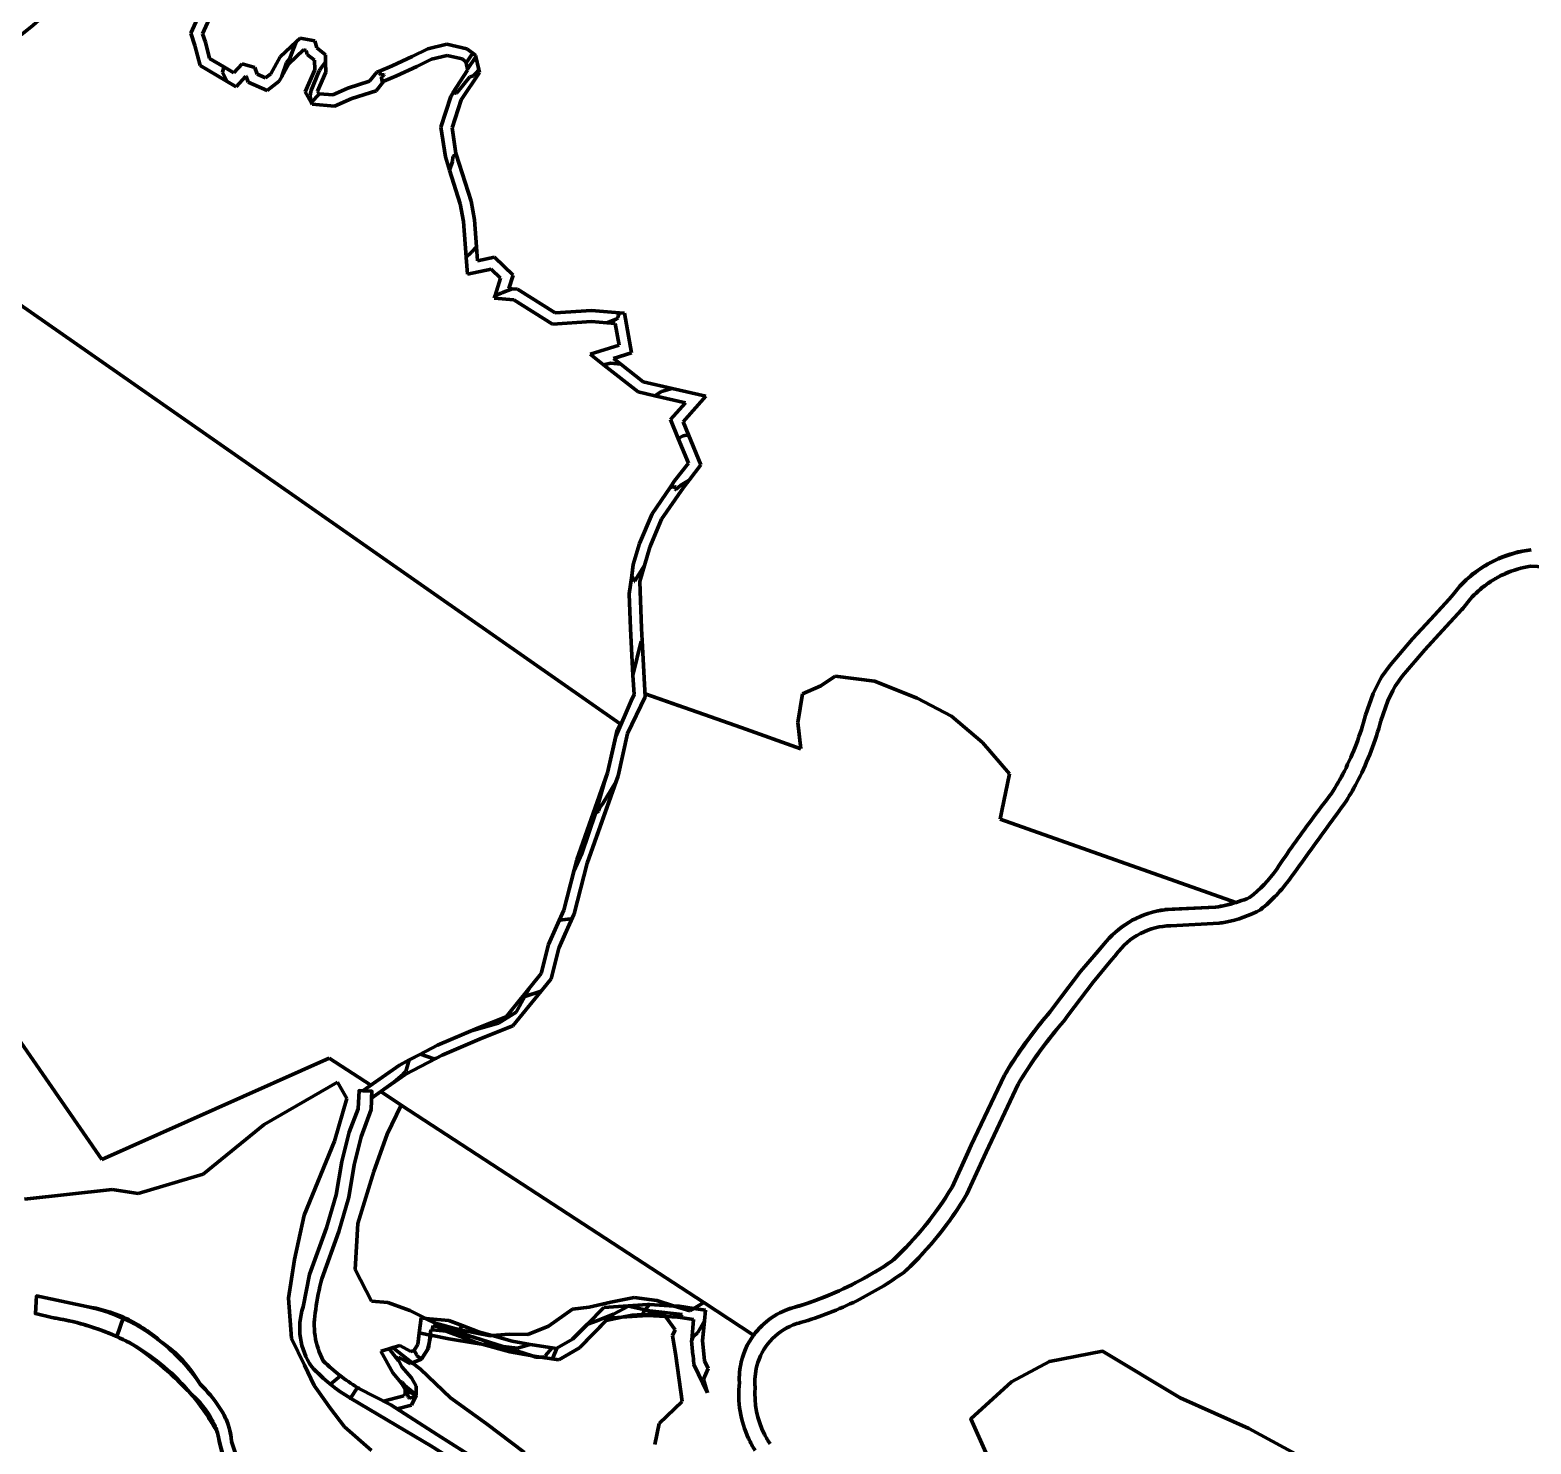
# Model space of a CAD drawing. Header units: inches. Extents: x 4096 to 6070, y 2882 to 5388.
# Drawn here: x 4574.7 to 4916.3, y 3737.5 to 4059.3 of the extents above; entities that cross this region are included whole.
import ezdxf

# ---------------------------------------------------------------- set-up
doc = ezdxf.new("R2010")
doc.units = ezdxf.units.IN
doc.header["$MEASUREMENT"] = 0
doc.linetypes.add('A_CONTINUOUS_LINE', pattern=[0])
for name, color, linetype, lineweight in [('access road', 150, 'Continuous', 30), ('conservation', 92, 'Continuous', 25), ('footpath line', 2, 'Continuous', 30), ('Hatch institutional', 131, 'Continuous', 15), ('Hatch residential', 51, 'Continuous', 15), ('parking', 253, 'A_CONTINUOUS_LINE', 30), ('road 2', 1, 'A_CONTINUOUS_LINE', 30)]:
    doc.layers.add(name, color=color, linetype=linetype, lineweight=lineweight)

# ---------------------------------------------------------------- blocks, each defined once
blk = doc.blocks.new('residential')
at = {"layer": 'Hatch residential', "lineweight": 90}
for p, q in [((4659.17, 3814.61), (4655.97, 3807.99)), ((4728.05, 3769.64), (4659.17, 3814.61)), ((4659.17, 3814.61), (4659.17, 3814.61)), ((4655.97, 3807.99), (4652.96, 3799.47)), ((4652.96, 3799.47), (4649.29, 3787.67)), ((4649.29, 3787.67), (4648.67, 3777.17)), ((4648.67, 3777.17), (4652.39, 3769.96)), ((4652.39, 3769.96), (4656.09, 3769.68)), ((4656.09, 3769.68), (4661.11, 3767.83)), ((4692.65, 3764.32), (4698.13, 3768.13)), ((4698.13, 3768.13), (4701.97, 3768.61)), ((4701.97, 3768.61), (4706.88, 3769.78)), ((4706.88, 3769.78), (4712.15, 3770.82)), ((4712.15, 3770.82), (4717.32, 3770.13)), ((4717.32, 3770.13), (4721.31, 3768.87)), ((4721.31, 3768.87), (4722.39, 3768.81)), ((4722.39, 3768.81), (4725.78, 3768.3)), ((4725.78, 3768.3), (4728.05, 3769.64)), ((4661.11, 3767.83), (4664.77, 3766.05)), ((4664.77, 3766.05), (4669.97, 3765.59)), ((4669.97, 3765.59), (4676.75, 3763.03)), ((4705.82, 3765.54), (4699.7, 3759.33)), ((4709.38, 3766.31), (4705.82, 3765.54)), ((4715.19, 3766.73), (4709.38, 3766.31)), ((4719.31, 3766.49), (4715.19, 3766.73)), ((4721.48, 3763.43), (4719.31, 3766.49)), ((4665.9, 3762.21), (4665.49, 3760.4)), ((4670.01, 3761.42), (4665.9, 3762.21)), ((4676.02, 3760.42), (4670.01, 3761.42)), ((4676.75, 3763.03), (4679.84, 3762.15)), ((4679.84, 3762.15), (4683.69, 3762.47)), ((4683.69, 3762.47), (4688, 3762.37)), ((4688, 3762.37), (4692.65, 3764.32)), ((4720.9, 3762.16), (4721.48, 3763.43)), ((4721.64, 3757.54), (4720.9, 3762.16)), ((4665.34, 3759.27), (4663.75, 3756.75)), ((4665.49, 3760.4), (4665.34, 3759.27)), ((4677.53, 3760.21), (4676.02, 3760.42)), ((4683.85, 3758.41), (4677.53, 3760.21)), ((4688.6, 3757.59), (4683.85, 3758.41)), ((4699.7, 3759.33), (4695.02, 3756.59)), ((4663.75, 3756.75), (4661.66, 3755.92)), ((4661.66, 3755.92), (4663.51, 3754.46)), ((4663.51, 3754.46), (4670.35, 3748)), ((4688.96, 3757.53), (4688.6, 3757.59)), ((4689.83, 3757.26), (4688.96, 3757.53)), ((4690.83, 3757.24), (4689.83, 3757.26)), ((4695.02, 3756.59), (4690.83, 3757.24)), ((4723.08, 3747.11), (4721.64, 3757.54)), ((4670.35, 3748), (4678.5, 3742.13)), ((4717.85, 3742.12), (4723.08, 3747.11)), ((4723.08, 3747.11), (4723.08, 3747.11)), ((4678.5, 3742.13), (4687.2, 3735.53)), ((4716.9, 3737.32), (4717.85, 3742.12))]:
    blk.add_line(p, q, dxfattribs=at)
blk = doc.blocks.new('conservation')
at = {"layer": 'conservation', "lineweight": 90}
for p, q in [((4598.49, 3978.63), (4568.37, 3999.69)), ((4620.54, 3963.22), (4598.49, 3978.63)), ((4620.54, 3963.22), (4598.49, 3978.63)), ((4598.49, 3978.63), (4598.49, 3978.63)), ((4635.09, 3953.05), (4598.49, 3978.63)), ((4620.54, 3963.22), (4620.54, 3963.22)), ((4635.09, 3953.05), (4635.09, 3953.05)), ((4666.63, 3931.01), (4635.09, 3953.05)), ((4708.97, 3901.41), (4666.63, 3931.01)), ((4666.63, 3931.01), (4666.63, 3931.01)), ((4757.92, 3912.27), (4754.67, 3910.07)), ((4766.87, 3911.13), (4757.92, 3912.27)), ((4728.09, 3903.51), (4714.64, 3908.27)), ((4714.64, 3908.27), (4714.68, 3907.57)), ((4722.38, 3905.53), (4714.64, 3908.27)), ((4714.64, 3908.27), (4714.68, 3907.57)), ((4722.38, 3905.53), (4714.64, 3908.27)), ((4714.64, 3908.27), (4714.68, 3907.57)), ((4750.47, 3908.24), (4749.42, 3901.7)), ((4754.67, 3910.07), (4750.47, 3908.24)), ((4776.58, 3907.27), (4766.87, 3911.13)), ((4714.68, 3907.57), (4710.68, 3899.18)), ((4714.68, 3907.57), (4710.68, 3899.18)), ((4714.68, 3907.57), (4710.68, 3899.18)), ((4784.42, 3903.16), (4776.58, 3907.27)), ((4708.3, 3900), (4708.97, 3901.41)), ((4728.09, 3903.51), (4736.5, 3900.54)), ((4749.42, 3901.7), (4750.08, 3895.74)), ((4791.44, 3897.17), (4784.42, 3903.16)), ((4784.42, 3903.16), (4784.42, 3903.16)), ((4706.14, 3890.28), (4708.3, 3900)), ((4710.68, 3899.18), (4708.54, 3889.59)), ((4710.68, 3899.18), (4708.54, 3889.59)), ((4710.68, 3899.18), (4708.54, 3889.59)), ((4750.08, 3895.74), (4736.5, 3900.54)), ((4750.08, 3895.74), (4736.5, 3900.54)), ((4750.08, 3895.74), (4736.5, 3900.54)), ((4797.62, 3890), (4791.44, 3897.17)), ((4699.09, 3870.42), (4706.14, 3890.28)), ((4708.54, 3889.59), (4701.48, 3869.69)), ((4708.54, 3889.59), (4701.48, 3869.69)), ((4708.54, 3889.59), (4701.48, 3869.69)), ((4706.14, 3890.28), (4706.14, 3890.28)), ((4795.87, 3881.56), (4797.62, 3890)), ((4795.5, 3879.68), (4795.87, 3881.56)), ((4849.1, 3860.72), (4795.5, 3879.68)), ((4795.5, 3879.68), (4795.5, 3879.68)), ((4795.5, 3879.68), (4795.5, 3879.68)), ((4849.1, 3860.72), (4795.5, 3879.68)), ((4849.1, 3860.72), (4795.5, 3879.68)), ((4696.15, 3858.97), (4699.09, 3870.42)), ((4701.48, 3869.69), (4698.52, 3858.15)), ((4701.48, 3869.69), (4698.52, 3858.15)), ((4701.48, 3869.69), (4698.52, 3858.15)), ((4692.92, 3851.69), (4696.15, 3858.97)), ((4698.52, 3858.15), (4696.43, 3853.45)), ((4698.52, 3858.15), (4696.43, 3853.45)), ((4698.52, 3858.15), (4696.43, 3853.45)), ((4832.97, 3859.1), (4844.48, 3859.65)), ((4832.97, 3859.1), (4844.48, 3859.65)), ((4832.97, 3859.1), (4844.48, 3859.65)), ((4832.97, 3859.1), (4832.97, 3859.1)), ((4696.43, 3853.45), (4695.05, 3850.34)), ((4691.02, 3844.53), (4692.68, 3851.15)), ((4692.68, 3851.15), (4692.92, 3851.69)), ((4695.05, 3850.34), (4693.3, 3843.38)), ((4813.78, 3845.06), (4819.63, 3851.88)), ((4813.78, 3845.06), (4819.63, 3851.88)), ((4813.78, 3845.06), (4819.63, 3851.88)), ((4683.02, 3834.71), (4691.02, 3844.53)), ((4693.3, 3843.38), (4684.55, 3832.63)), ((4691.02, 3844.53), (4691.02, 3844.53)), ((4811.12, 3841.52), (4813.78, 3845.06)), ((4811.12, 3841.52), (4813.78, 3845.06)), ((4811.12, 3841.52), (4813.78, 3845.06)), ((4563.21, 3842.37), (4590.99, 3802.23)), ((4806.95, 3835.97), (4811.12, 3841.52)), ((4676.52, 3832.14), (4683.02, 3834.71)), ((4667.41, 3828.26), (4676.52, 3832.14)), ((4677.47, 3829.83), (4671.7, 3827.37)), ((4684.55, 3832.63), (4677.47, 3829.83)), ((4658.73, 3823.72), (4667.41, 3828.26)), ((4668.48, 3826), (4660.04, 3821.58)), ((4671.7, 3827.37), (4668.48, 3826)), ((4671.7, 3827.37), (4671.7, 3827.37)), ((4590.99, 3802.23), (4642.75, 3825.33)), ((4642.75, 3825.33), (4652.23, 3819.14)), ((4652.23, 3819.14), (4658.73, 3823.72)), ((4660.04, 3821.58), (4654.49, 3817.67)), ((4788.89, 3805.46), (4796.44, 3821.4)), ((4796.44, 3821.4), (4796.44, 3821.4)), ((4654.49, 3817.67), (4659.17, 3814.61)), ((4659.17, 3814.61), (4728.05, 3769.64)), ((4784.51, 3795.92), (4788.89, 3805.46)), ((4728.05, 3769.64), (4739.37, 3762.25))]:
    blk.add_line(p, q, dxfattribs=at)
for centre, radius, start, end in [((4839.01, 3893.76), 34.54, 279.1145, 286.9838), ((4839.01, 3893.76), 34.54, 279.1145, 286.9838), ((4839.01, 3893.76), 34.54, 279.1145, 286.9838), ((4835.88, 3837.76), 21.53, 97.7741, 139.0237), ((4835.88, 3837.76), 21.53, 97.7741, 139.0237), ((4835.88, 3837.76), 21.53, 97.7741, 139.0237), ((4891.28, 3764.05), 110.83, 139.5421, 148.8385), ((4719.68, 3834.68), 75.54, 312.6044, 329.1276), ((4726.77, 3843.38), 77.93, 290.9091, 304.4076), ((4753, 3752.26), 16.89, 104.7129, 143.7485), ((4726.77, 3843.38), 77.93, 286.3469, 290.9091)]:
    blk.add_arc(centre, radius, start, end, dxfattribs=at)
blk = doc.blocks.new('parking')
at = {"layer": 'parking', "lineweight": 90}
blk.add_lwpolyline([(4871.5, 3730.41), (4852.06, 3740.98), (4836.45, 3747.97), (4818.78, 3758.57), (4806.67, 3756.26), (4798.02, 3751.58), (4788.81, 3743.18), (4792.54, 3734.88)], dxfattribs=at)
blk = doc.blocks.new('road')
at = {"layer": 'road 2', "lineweight": 90}
for p, q in [((4910.41, 3935.54), (4910.41, 3935.54)), ((4916.16, 3937.3), (4916.2, 3937.3)), ((4916.16, 3937.3), (4916.16, 3937.3)), ((4916.16, 3937.3), (4924.24, 3936.89)), ((4900.1, 3932.72), (4898.56, 3930.86)), ((4900.1, 3932.72), (4898.56, 3930.86)), ((4900.1, 3932.72), (4900.1, 3932.72)), ((4897.68, 3929.79), (4893.38, 3925.17)), ((4898.56, 3930.86), (4897.68, 3929.79)), ((4900.75, 3927.65), (4902.49, 3929.85)), ((4900.75, 3927.65), (4902.49, 3929.85)), ((4902.49, 3929.85), (4902.49, 3929.85)), ((4893.38, 3925.17), (4889.34, 3920.74)), ((4896.11, 3922.63), (4900.56, 3927.41)), ((4900.56, 3927.41), (4900.75, 3927.65)), ((4892.1, 3918.22), (4896.11, 3922.63)), ((4896.11, 3922.63), (4896.11, 3922.63)), ((4889.34, 3920.74), (4884.2, 3914.74)), ((4887.03, 3912.31), (4892.1, 3918.22)), ((4881.98, 3911.48), (4880.38, 3908.31)), ((4882.35, 3912.21), (4881.98, 3911.48)), ((4884.2, 3914.74), (4882.35, 3912.21)), ((4885.36, 3910.01), (4887.03, 3912.31)), ((4880.38, 3908.31), (4878.62, 3903.37)), ((4883.71, 3906.63), (4884.85, 3908.97)), ((4884.85, 3908.97), (4885.36, 3910.01)), ((4882.13, 3902.1), (4883.71, 3906.63)), ((4882.13, 3902.1), (4882.13, 3902.1)), ((4874.21, 3883.78), (4874.21, 3883.78)), ((4869.94, 3877.95), (4869.94, 3877.95)), ((4833.7, 3859.13), (4833.03, 3859.1)), ((4844.48, 3859.65), (4833.7, 3859.13)), ((4833.7, 3859.13), (4833.7, 3859.13)), ((4827.4, 3853.69), (4827.4, 3853.69)), ((4834.32, 3855.43), (4845.33, 3856.02)), ((4845.33, 3856.02), (4845.33, 3856.02)), ((4819.63, 3851.88), (4817.74, 3849.68)), ((4817.74, 3849.68), (4813.78, 3845.06)), ((4816.61, 3842.63), (4820.54, 3847.31)), ((4820.54, 3847.31), (4821.91, 3848.95)), ((4820.54, 3847.31), (4820.54, 3847.31)), ((4813.78, 3845.06), (4806.95, 3835.97)), ((4810.87, 3834.98), (4816.61, 3842.63)), ((4809.94, 3833.73), (4810.87, 3834.98)), ((4809.94, 3833.73), (4810.87, 3834.98)), ((4809.94, 3833.73), (4809.94, 3833.73)), ((4809.94, 3833.73), (4809.94, 3833.73)), ((4796.44, 3821.4), (4788.89, 3805.46)), ((4796.44, 3821.4), (4788.89, 3805.46)), ((4792.27, 3803.86), (4799.55, 3819.34)), ((4792.27, 3803.86), (4799.55, 3819.34)), ((4799.55, 3819.34), (4799.55, 3819.34)), ((4788.89, 3805.46), (4788.04, 3803.6)), ((4788.89, 3805.46), (4788.04, 3803.6)), ((4788.04, 3803.6), (4784.51, 3795.92)), ((4788.04, 3803.6), (4784.51, 3795.92)), ((4789.65, 3798.16), (4792.27, 3803.86)), ((4789.65, 3798.16), (4792.27, 3803.86)), ((4787.9, 3794.36), (4789.65, 3798.16)), ((4787.9, 3794.36), (4789.65, 3798.16)), ((4787.9, 3794.36), (4787.9, 3794.36)), ((4770.81, 3779.08), (4770.81, 3779.08)), ((4770.81, 3779.08), (4770.81, 3779.08)), ((4762.84, 3770.08), (4762.84, 3770.08)), ((4748.37, 3764.57), (4748.37, 3764.57)), ((4739.71, 3750.4), (4739.71, 3750.4))]:
    blk.add_line(p, q, dxfattribs=at)
for centre, radius, start, end in [((4538.83, 4102.84), 55.97, 304.7745, 320.4795), ((4919.23, 3915.37), 25.82, 113.6304, 137.7948), ((4919.86, 3914.13), 27.13, 113.8074, 136.7568), ((4919.23, 3915.37), 25.82, 96.7233, 113.6304), ((4919.86, 3914.13), 27.13, 97.4257, 113.8074), ((4919.62, 3914.7), 22.86, 113.8402, 138.5003), ((4920.33, 3913.39), 24.28, 114.134, 137.2946), ((4919.62, 3914.7), 22.86, 98.6867, 113.8402), ((4920.33, 3913.39), 24.28, 99.8924, 114.134), ((4816.1, 3919.81), 64.65, 333.1976, 345.2653), ((4816.36, 3919.68), 68.08, 332.8883, 345.0309), ((4816.1, 3919.81), 64.65, 327.9554, 333.1976), ((4816.36, 3919.68), 68.08, 328.1728, 332.8883), ((5084.62, 3717.13), 272.09, 141.7679, 143.3822), ((6019.31, 3041.72), 1421.38, 143.67083, 143.96178), ((5084.62, 3717.13), 272.09, 143.3822, 146.2391), ((6019.31, 3041.72), 1421.38, 143.96178, 144.54648), ((4832.9, 3886.5), 31.33, 308.0816, 324.5596), ((4829.55, 3889.72), 39.66, 309.4319, 323.5909), ((4839.01, 3893.76), 34.54, 279.1145, 283.8538), ((4839.01, 3893.76), 34.54, 283.8538, 292.4778), ((4835.73, 3838.02), 21.25, 97.3149, 118.6295), ((4841.24, 3884.49), 28.76, 281.0183, 297.9924), ((4835.73, 3838.02), 21.25, 118.6295, 139.2943), ((4834.56, 3839.84), 15.59, 117.3287, 144.2504), ((4834.56, 3839.84), 15.59, 90.8892, 117.3287), ((4841.24, 3884.49), 28.76, 278.1659, 281.0183), ((4876.11, 3775), 92.2, 139.2485, 149.7804), ((4891.28, 3764.05), 110.83, 140.0749, 148.8385), ((4881.26, 3771.32), 94.77, 138.8121, 149.5537), ((4891.83, 3763.69), 107.76, 139.4607, 148.9051), ((4876.11, 3775), 92.2, 138.6002, 139.2485), ((4719.68, 3834.68), 75.54, 312.6044, 329.1276), ((4719.68, 3834.68), 75.54, 312.9744, 329.1276), ((4720.18, 3834.23), 78.59, 312.7626, 329.5163), ((4720.18, 3834.23), 78.59, 313.1692, 329.5163), ((4726.45, 3844.05), 78.67, 291.9663, 304.3223), ((4728.9, 3838.47), 76.34, 296.3892, 305.7754), ((4752.93, 3752.31), 16.83, 112.1863, 166.8571), ((4752.93, 3752.31), 16.83, 104.4571, 112.1863), ((4726.45, 3844.05), 78.67, 286.4497, 291.9663), ((4728.9, 3838.47), 76.34, 286.0729, 296.3892), ((4753.45, 3751.73), 13.8, 111.5785, 165.3189), ((4753.45, 3751.73), 13.8, 104.2871, 111.5785), ((4752.93, 3752.31), 16.83, 166.8571, 182.9622), ((4753.45, 3751.73), 13.8, 165.3189, 185.5444), ((4760.02, 3748.83), 24.04, 173.774, 204.9723), ((4759.78, 3748.78), 20.13, 175.3702, 206.9793), ((4760.02, 3748.83), 24.04, 204.9723, 212.2259), ((4759.78, 3748.78), 20.13, 206.9793, 214.1852)]:
    blk.add_arc(centre, radius, start, end, dxfattribs=at)
blk = doc.blocks.new('road 5')
at = {"layer": 'footpath line', "lineweight": 90}
for p, q in [((4614.21, 4065.18), (4611.26, 4058.61)), ((4613.94, 4058.48), (4618.18, 4067.91)), ((4611.26, 4058.61), (4612.19, 4055.84)), ((4614.59, 4056.56), (4613.94, 4058.48)), ((4612.19, 4055.84), (4613.39, 4051.24)), ((4615.55, 4052.87), (4614.59, 4056.56)), ((4635.26, 4056.69), (4631.59, 4053.21)), ((4633.59, 4051.66), (4636.93, 4054.82)), ((4634.18, 4053.95), (4635.26, 4056.69)), ((4635.26, 4056.69), (4634.18, 4053.95)), ((4636.15, 4057.52), (4635.26, 4056.69)), ((4639.49, 4056.87), (4636.15, 4057.52)), ((4636.93, 4054.82), (4637.51, 4054.71)), ((4639.95, 4055.27), (4639.49, 4056.87)), ((4641.94, 4053.69), (4639.95, 4055.27)), ((4639.95, 4055.27), (4639.95, 4055.27)), ((4665.2, 4055.05), (4661.67, 4053.33)), ((4669.56, 4056.11), (4665.2, 4055.05)), ((4674.12, 4055.09), (4669.56, 4056.11)), ((4675.45, 4054.05), (4674.12, 4055.09)), ((4674.12, 4055.09), (4674.12, 4055.09)), ((4618.77, 4050.97), (4615.55, 4052.87)), ((4622.93, 4051.65), (4621.1, 4049.59)), ((4625.86, 4050.85), (4622.93, 4051.65)), ((4631.59, 4053.21), (4629.47, 4049.39)), ((4631.97, 4048.74), (4633.08, 4051.86)), ((4633.08, 4051.86), (4631.97, 4048.74)), ((4631.97, 4048.74), (4633.59, 4051.66)), ((4633.08, 4051.86), (4633.24, 4052.24)), ((4633.24, 4052.24), (4633.08, 4051.86)), ((4633.24, 4052.24), (4633.79, 4052.84)), ((4633.79, 4052.84), (4633.24, 4052.24)), ((4633.79, 4052.84), (4634.18, 4053.95)), ((4634.18, 4053.95), (4633.79, 4052.84)), ((4637.51, 4054.71), (4637.77, 4053.81)), ((4637.77, 4053.81), (4639.45, 4052.47)), ((4639.45, 4052.47), (4639.47, 4050.26)), ((4640.72, 4050.44), (4641.95, 4052.02)), ((4641.95, 4052.02), (4640.72, 4050.44)), ((4641.95, 4052.02), (4641.94, 4053.69)), ((4641.98, 4049.75), (4641.95, 4052.02)), ((4661.67, 4053.33), (4657.08, 4051.23)), ((4662.72, 4051.07), (4666.05, 4052.68)), ((4666.05, 4052.68), (4669.59, 4053.55)), ((4669.59, 4053.55), (4673.02, 4052.78)), ((4673.02, 4052.78), (4673.86, 4052.12)), ((4673.86, 4052.12), (4673.92, 4051.85)), ((4673.92, 4051.85), (4675.45, 4054.05)), ((4675.45, 4054.05), (4673.92, 4051.85)), ((4673.92, 4051.85), (4674.22, 4050.45)), ((4674.22, 4050.45), (4676.17, 4053.25)), ((4676.17, 4053.25), (4674.22, 4050.45)), ((4676.12, 4053.52), (4675.45, 4054.05)), ((4676.17, 4053.25), (4676.12, 4053.52)), ((4676.17, 4053.25), (4676.17, 4053.25)), ((4676.79, 4050.39), (4676.17, 4053.25)), ((4613.39, 4051.24), (4619.51, 4047.62)), ((4618.52, 4049.67), (4618.77, 4050.97)), ((4618.77, 4050.97), (4618.52, 4049.67)), ((4619.51, 4047.62), (4618.52, 4049.67)), ((4618.52, 4049.67), (4619.51, 4047.62)), ((4621.1, 4049.59), (4618.77, 4050.97)), ((4621.59, 4046.39), (4623.77, 4048.83)), ((4623.77, 4048.83), (4623.9, 4048.79)), ((4623.77, 4048.83), (4623.77, 4048.83)), ((4623.9, 4048.79), (4624.34, 4047.46)), ((4626.37, 4049.31), (4625.86, 4050.85)), ((4628.28, 4048.47), (4626.37, 4049.31)), ((4629.47, 4049.39), (4628.28, 4048.47)), ((4631.4, 4047.73), (4631.97, 4048.74)), ((4639.47, 4050.26), (4637.29, 4045.27)), ((4638.58, 4045.45), (4640.49, 4050.07)), ((4640.49, 4050.07), (4638.58, 4045.45)), ((4640.08, 4045.4), (4641.98, 4049.75)), ((4640.49, 4050.07), (4640.63, 4050.23)), ((4640.63, 4050.23), (4640.49, 4050.07)), ((4640.63, 4050.23), (4640.72, 4050.44)), ((4640.72, 4050.44), (4640.63, 4050.23)), ((4641.98, 4049.75), (4641.98, 4049.75)), ((4653.61, 4049.73), (4651.95, 4047.69)), ((4654.08, 4049.93), (4653.61, 4049.73)), ((4657.08, 4051.23), (4654.08, 4049.93)), ((4654.25, 4049.54), (4654.08, 4049.93)), ((4654.08, 4049.93), (4654.25, 4049.54)), ((4654.45, 4049.27), (4654.25, 4049.54)), ((4654.25, 4049.54), (4654.45, 4049.27)), ((4654.5, 4049.24), (4654.45, 4049.27)), ((4654.45, 4049.27), (4654.5, 4049.24)), ((4655.23, 4049.14), (4654.5, 4049.24)), ((4654.5, 4049.24), (4655.23, 4049.14)), ((4654.64, 4048.45), (4654.66, 4048.61)), ((4654.66, 4048.61), (4654.64, 4048.45)), ((4654.86, 4047.3), (4654.64, 4048.45)), ((4654.64, 4048.45), (4654.86, 4047.3)), ((4654.66, 4048.61), (4654.69, 4048.66)), ((4654.69, 4048.66), (4654.66, 4048.61)), ((4654.69, 4048.66), (4655.26, 4049.03)), ((4655.26, 4049.03), (4654.69, 4048.66)), ((4655.17, 4047.68), (4658.1, 4048.95)), ((4655.28, 4049.09), (4655.23, 4049.14)), ((4655.23, 4049.14), (4655.28, 4049.09)), ((4655.26, 4049.03), (4655.28, 4049.09)), ((4655.28, 4049.09), (4655.26, 4049.03)), ((4658.1, 4048.95), (4662.72, 4051.07)), ((4674.27, 4050.2), (4670.91, 4045.06)), ((4671.91, 4045.15), (4674.8, 4048.72)), ((4674.8, 4048.72), (4671.91, 4045.15)), ((4672.81, 4043.48), (4676.94, 4049.7)), ((4674.22, 4050.45), (4674.27, 4050.2)), ((4674.8, 4048.72), (4675.62, 4048.93)), ((4675.62, 4048.93), (4674.8, 4048.72)), ((4675.62, 4048.93), (4676.24, 4049.54)), ((4676.24, 4049.54), (4675.62, 4048.93)), ((4676.24, 4049.54), (4676.56, 4050.08)), ((4676.56, 4050.08), (4676.24, 4049.54)), ((4676.56, 4050.08), (4676.79, 4050.39)), ((4676.79, 4050.39), (4676.56, 4050.08)), ((4676.56, 4050.08), (4676.56, 4050.08)), ((4676.94, 4049.7), (4676.79, 4050.39)), ((4619.51, 4047.62), (4621.59, 4046.39)), ((4624.34, 4047.46), (4628.64, 4045.59)), ((4628.64, 4045.59), (4631.4, 4047.73)), ((4637.29, 4045.27), (4638.56, 4042.98)), ((4638.47, 4044.33), (4638.55, 4045.36)), ((4638.55, 4045.35), (4638.47, 4044.33)), ((4638.58, 4045.45), (4638.55, 4045.35)), ((4638.55, 4045.36), (4638.56, 4045.38)), ((4638.56, 4045.38), (4638.58, 4045.45)), ((4638.64, 4042.85), (4640.53, 4044.82)), ((4640.53, 4044.82), (4638.64, 4042.85)), ((4640.4, 4044.83), (4640.08, 4045.4)), ((4640.53, 4044.82), (4640.4, 4044.83)), ((4643.58, 4044.58), (4640.53, 4044.82)), ((4647.04, 4046.09), (4643.58, 4044.58)), ((4651.95, 4047.69), (4647.04, 4046.09)), ((4647.93, 4043.76), (4653.42, 4045.53)), ((4653.42, 4045.53), (4654.86, 4047.3)), ((4654.86, 4047.3), (4655.17, 4047.68)), ((4670.95, 4045.05), (4670.43, 4044.25)), ((4670.91, 4045.06), (4671.55, 4044.94)), ((4671.55, 4044.94), (4670.95, 4045.05)), ((4671.55, 4044.94), (4671.63, 4044.95)), ((4671.63, 4044.95), (4671.55, 4044.94)), ((4671.63, 4044.95), (4671.91, 4045.15)), ((4671.91, 4045.15), (4671.63, 4044.95)), ((4638.47, 4044.33), (4638.56, 4042.98)), ((4638.56, 4042.98), (4638.47, 4044.33)), ((4638.56, 4042.98), (4638.64, 4042.85)), ((4638.64, 4042.85), (4638.86, 4042.45)), ((4638.86, 4042.45), (4644, 4042.03)), ((4644, 4042.03), (4647.93, 4043.76)), ((4647.93, 4043.76), (4647.93, 4043.76)), ((4670.43, 4044.25), (4668.16, 4037.25)), ((4670.72, 4037.05), (4672.81, 4043.48)), ((4668.16, 4037.25), (4669.2, 4030.46)), ((4671.61, 4031.24), (4670.72, 4037.05)), ((4670.72, 4037.05), (4670.72, 4037.05)), ((4670.89, 4030.55), (4671.47, 4030.96)), ((4671.47, 4030.96), (4670.92, 4030.57)), ((4671.47, 4030.96), (4671.61, 4031.24)), ((4671.61, 4031.24), (4671.47, 4030.96)), ((4671.65, 4031.04), (4671.61, 4031.24)), ((4675.04, 4020.42), (4671.65, 4031.04)), ((4669.2, 4030.46), (4670.17, 4027.44)), ((4670.17, 4027.44), (4670.86, 4029.39)), ((4670.86, 4029.39), (4670.17, 4027.44)), ((4670.86, 4029.39), (4670.87, 4030.45)), ((4670.87, 4030.45), (4670.86, 4029.39)), ((4670.87, 4030.45), (4670.89, 4030.55)), ((4670.89, 4030.53), (4670.87, 4030.45)), ((4670.92, 4030.57), (4670.89, 4030.53)), ((4670.17, 4027.44), (4672.61, 4019.81)), ((4672.61, 4019.81), (4673.34, 4015.79)), ((4675.82, 4016.11), (4675.04, 4020.42)), ((4675.04, 4020.42), (4675.04, 4020.42)), ((4673.34, 4015.79), (4673.96, 4007.61)), ((4676.29, 4009.98), (4675.82, 4016.11)), ((4673.96, 4007.61), (4675.12, 4008.79)), ((4673.97, 4007.63), (4673.96, 4007.59)), ((4673.96, 4007.59), (4674.25, 4003.73)), ((4675.12, 4008.79), (4673.97, 4007.63)), ((4675.12, 4008.79), (4676.29, 4009.98)), ((4676.29, 4009.98), (4675.12, 4008.79)), ((4676.53, 4006.78), (4676.29, 4009.98)), ((4680.4, 4007.61), (4676.53, 4006.78)), ((4684.63, 4003.55), (4680.4, 4007.61)), ((4680.4, 4007.61), (4680.4, 4007.61)), ((4674.25, 4003.73), (4679.62, 4004.88)), ((4679.62, 4004.88), (4681.77, 4002.82)), ((4681.77, 4002.82), (4680.52, 3998.92)), ((4682.04, 3999.55), (4684.42, 4000.45)), ((4684.42, 4000.45), (4682.04, 3999.55)), ((4683.66, 4000.52), (4684.63, 4003.55)), ((4684.42, 4000.45), (4683.66, 4000.52)), ((4685.63, 4000.35), (4684.42, 4000.45)), ((4694.23, 3994.95), (4685.63, 4000.35)), ((4680.52, 3998.92), (4680.32, 3998.3)), ((4680.32, 3998.3), (4684.81, 3997.91)), ((4680.52, 3998.92), (4681.91, 3999.48)), ((4681.91, 3999.48), (4680.52, 3998.92)), ((4681.91, 3999.48), (4681.96, 3999.53)), ((4681.96, 3999.53), (4681.91, 3999.48)), ((4681.96, 3999.53), (4682.04, 3999.55)), ((4682.04, 3999.55), (4681.96, 3999.53)), ((4684.81, 3997.91), (4693.59, 3992.41)), ((4702.45, 3995.51), (4694.23, 3994.95)), ((4708.84, 3995), (4702.45, 3995.51)), ((4705.93, 3992.72), (4708.08, 3993.55)), ((4708.08, 3993.55), (4705.93, 3992.72)), ((4708.42, 3993.79), (4708.08, 3993.55)), ((4708.08, 3993.55), (4708.41, 3993.78)), ((4708.41, 3993.78), (4708.43, 3993.81)), ((4708.41, 3993.78), (4708.41, 3993.78)), ((4708.56, 3994.25), (4708.42, 3993.79)), ((4708.43, 3993.81), (4708.56, 3994.25)), ((4708.84, 3995), (4708.56, 3994.25)), ((4708.56, 3994.25), (4708.84, 3995)), ((4710, 3994.91), (4708.84, 3995)), ((4711.59, 3985.89), (4710, 3994.91)), ((4710, 3994.91), (4710, 3994.91)), ((4693.59, 3992.41), (4702.43, 3993)), ((4702.43, 3993), (4705.93, 3992.72)), ((4705.93, 3992.72), (4707.87, 3992.57)), ((4707.87, 3992.57), (4708.75, 3987.62)), ((4708.75, 3987.62), (4702.19, 3985.55)), ((4702.19, 3985.55), (4705.22, 3983.16)), ((4705.22, 3983.16), (4706.78, 3983.53)), ((4706.78, 3983.53), (4705.22, 3983.16)), ((4705.22, 3983.16), (4713.08, 3976.97)), ((4706.78, 3983.53), (4709.13, 3983.26)), ((4709.13, 3983.26), (4706.78, 3983.53)), ((4707.45, 3984.59), (4711.59, 3985.89)), ((4709.13, 3983.26), (4707.45, 3984.59)), ((4714.19, 3979.28), (4709.13, 3983.26)), ((4709.13, 3983.26), (4709.13, 3983.26)), ((4713.08, 3976.97), (4716.85, 3976.1)), ((4720.79, 3977.76), (4714.19, 3979.28)), ((4716.85, 3976.1), (4718.41, 3977.03)), ((4718.41, 3977.03), (4716.85, 3976.1)), ((4718.41, 3977.03), (4720.79, 3977.76)), ((4720.79, 3977.76), (4718.41, 3977.03)), ((4728.51, 3975.99), (4720.79, 3977.76)), ((4716.85, 3976.1), (4723.84, 3974.5)), ((4723.84, 3974.5), (4720.42, 3970.65)), ((4723.33, 3970.16), (4728.51, 3975.99)), ((4728.51, 3975.99), (4728.51, 3975.99)), ((4720.42, 3970.65), (4722.22, 3966.32)), ((4724.55, 3967.21), (4723.33, 3970.16)), ((4722.22, 3966.32), (4723.29, 3966.99)), ((4723.29, 3966.99), (4722.22, 3966.32)), ((4722.22, 3966.32), (4724.51, 3960.78)), ((4723.29, 3966.99), (4724.55, 3967.21)), ((4724.55, 3967.21), (4723.29, 3966.99)), ((4727.38, 3960.4), (4724.55, 3967.21)), ((4724.51, 3960.78), (4721.36, 3956.7)), ((4724.67, 3956.89), (4727.38, 3960.4)), ((4727.38, 3960.4), (4727.38, 3960.4)), ((4721.36, 3956.7), (4720.35, 3955.21)), ((4722.76, 3955.72), (4724.67, 3956.89)), ((4724.67, 3956.89), (4722.76, 3955.72)), ((4723.39, 3955.23), (4724.67, 3956.89)), ((4720.35, 3955.21), (4716.24, 3949.18)), ((4718.42, 3947.98), (4723.39, 3955.23)), ((4720.35, 3955.21), (4721.26, 3955.41)), ((4721.26, 3955.41), (4720.35, 3955.21)), ((4721.26, 3955.41), (4721.69, 3955.27)), ((4721.67, 3955.28), (4721.26, 3955.41)), ((4721.53, 3954.77), (4721.68, 3955.24)), ((4721.69, 3954.78), (4721.53, 3954.77)), ((4721.69, 3955.27), (4721.54, 3954.82)), ((4721.54, 3954.82), (4721.56, 3954.78)), ((4721.56, 3954.78), (4721.69, 3954.78)), ((4721.68, 3955.24), (4721.67, 3955.28)), ((4721.69, 3954.78), (4722.76, 3955.72)), ((4722.76, 3955.72), (4721.69, 3954.78)), ((4723.39, 3955.23), (4723.39, 3955.23)), ((4716.24, 3949.18), (4713.35, 3942.49)), ((4715.71, 3941.64), (4718.42, 3947.98)), ((4713.35, 3942.49), (4711.97, 3937.64)), ((4714.5, 3937.42), (4715.71, 3941.64)), ((4711.97, 3937.64), (4711.63, 3935.12)), ((4712.32, 3933.97), (4714.5, 3937.42)), ((4714.5, 3937.42), (4712.32, 3933.97)), ((4713.48, 3933.81), (4714.5, 3937.42)), ((4711.63, 3935.12), (4711.07, 3930.99)), ((4711.63, 3935.12), (4712.17, 3933.8)), ((4712.17, 3933.8), (4711.63, 3935.12)), ((4712.17, 3933.8), (4712.23, 3933.78)), ((4712.23, 3933.77), (4712.17, 3933.8)), ((4712.27, 3933.92), (4712.23, 3933.77)), ((4712.23, 3933.78), (4712.23, 3933.78)), ((4712.23, 3933.78), (4712.24, 3933.78)), ((4712.24, 3933.78), (4712.27, 3933.9)), ((4712.27, 3933.92), (4712.32, 3933.97)), ((4712.32, 3933.97), (4712.27, 3933.92)), ((4712.27, 3933.9), (4712.27, 3933.92)), ((4713.82, 3923.12), (4713.48, 3933.81)), ((4713.48, 3933.81), (4713.48, 3933.81)), ((4711.07, 3930.99), (4711.33, 3923.01)), ((4711.33, 3923.01), (4711.9, 3912.45)), ((4713.97, 3920.38), (4713.82, 3923.12)), ((4711.9, 3912.45), (4713.77, 3920.21)), ((4713.77, 3920.21), (4711.9, 3912.45)), ((4713.77, 3920.21), (4713.97, 3920.38)), ((4713.97, 3920.38), (4713.77, 3920.21)), ((4714.68, 3907.57), (4713.97, 3920.38)), ((4711.9, 3912.45), (4712.14, 3908.07)), ((4712.14, 3908.07), (4711.46, 3906.63)), ((4711.46, 3906.63), (4708.03, 3898.55)), ((4710.68, 3899.18), (4714.68, 3907.57)), ((4708.03, 3898.55), (4707.44, 3896.13)), ((4708.54, 3889.59), (4710.68, 3899.18)), ((4710.68, 3899.18), (4710.68, 3899.18)), ((4707.44, 3896.13), (4706.14, 3890.28)), ((4705.57, 3888.68), (4699.09, 3870.42)), ((4701.48, 3869.69), (4708.03, 3888.13)), ((4705.57, 3888.68), (4703.69, 3881.96)), ((4703.69, 3881.96), (4705.57, 3888.68)), ((4705.01, 3883.24), (4708.03, 3888.13)), ((4708.03, 3888.13), (4705.01, 3883.24)), ((4706.14, 3890.28), (4705.57, 3888.68)), ((4708.03, 3888.13), (4708.54, 3889.59)), ((4708.03, 3888.13), (4708.03, 3888.13)), ((4700.27, 3871.91), (4703.69, 3881.96)), ((4703.39, 3881.09), (4700.27, 3871.91)), ((4703.69, 3881.96), (4703.39, 3881.09)), ((4703.39, 3881.09), (4703.84, 3881.36)), ((4703.84, 3881.36), (4703.39, 3881.09)), ((4703.69, 3881.96), (4703.69, 3881.96)), ((4703.84, 3881.36), (4704.05, 3881.58)), ((4704.05, 3881.58), (4703.84, 3881.36)), ((4704.31, 3882.26), (4704.05, 3881.58)), ((4704.05, 3881.58), (4704.31, 3882.26)), ((4704.31, 3882.26), (4705.01, 3883.24)), ((4705.01, 3883.24), (4704.31, 3882.26)), ((4700.27, 3871.91), (4698.44, 3867.89)), ((4698.44, 3867.89), (4700.27, 3871.91)), ((4699.09, 3870.42), (4698.44, 3867.89)), ((4698.44, 3867.89), (4696.15, 3858.97)), ((4698.52, 3858.15), (4701.48, 3869.69)), ((4695.05, 3850.34), (4698.01, 3856.99)), ((4696.15, 3858.97), (4695.12, 3856.64)), ((4695.12, 3856.64), (4695.77, 3856.77)), ((4695.77, 3856.77), (4695.12, 3856.64)), ((4695.77, 3856.77), (4697.77, 3857.01)), ((4697.77, 3857.01), (4695.77, 3856.77)), ((4697.77, 3857.01), (4698.01, 3856.99)), ((4698.01, 3856.99), (4697.77, 3857.01)), ((4698.01, 3856.99), (4698.52, 3858.15)), ((4695.12, 3856.64), (4692.68, 3851.15)), ((4692.68, 3851.15), (4691.02, 3844.53)), ((4693.3, 3843.38), (4695.05, 3850.34)), ((4695.05, 3850.34), (4695.05, 3850.34)), ((4691.02, 3844.53), (4688.52, 3841.46)), ((4691.01, 3840.56), (4693.3, 3843.38)), ((4684.55, 3832.63), (4691.01, 3840.56)), ((4688.52, 3841.46), (4687.31, 3839.33)), ((4687.31, 3839.33), (4691.01, 3840.56)), ((4691.01, 3840.56), (4687.31, 3839.33)), ((4691.01, 3840.56), (4691.01, 3840.56)), ((4686.48, 3838.96), (4683.02, 3834.71)), ((4685.29, 3835.78), (4687.31, 3839.33)), ((4687.31, 3839.33), (4685.29, 3835.78)), ((4687.31, 3839.33), (4686.48, 3838.96)), ((4687.31, 3839.33), (4687.31, 3839.33)), ((4687.31, 3839.33), (4687.31, 3839.33)), ((4674.95, 3831.47), (4681.31, 3833.23)), ((4681.31, 3833.23), (4674.95, 3831.47)), ((4683.02, 3834.71), (4676.52, 3832.14)), ((4681.31, 3833.23), (4685.29, 3835.78)), ((4685.29, 3835.78), (4681.31, 3833.23)), ((4674.95, 3831.47), (4667.41, 3828.26)), ((4668.48, 3826), (4677.47, 3829.83)), ((4676.52, 3832.14), (4674.95, 3831.47)), ((4677.47, 3829.83), (4684.55, 3832.63)), ((4663.51, 3826.22), (4661, 3824.9)), ((4667.41, 3828.26), (4663.51, 3826.22)), ((4663.51, 3826.22), (4666.58, 3825.17)), ((4666.58, 3825.17), (4663.51, 3826.22)), ((4667.2, 3825.33), (4668.48, 3826)), ((4658.73, 3823.72), (4650.43, 3817.87)), ((4661, 3824.9), (4658.73, 3823.72)), ((4660.04, 3821.58), (4667.2, 3825.33)), ((4661, 3824.9), (4660.23, 3822.25)), ((4660.23, 3822.25), (4661, 3824.9)), ((4666.58, 3825.17), (4667.2, 3825.33)), ((4667.2, 3825.33), (4666.58, 3825.17)), ((4667.2, 3825.33), (4667.2, 3825.33)), ((4652.4, 3816.2), (4657.51, 3819.8)), ((4659.61, 3821.68), (4657.51, 3819.8)), ((4657.51, 3819.8), (4659.61, 3821.68)), ((4657.51, 3819.8), (4660.04, 3821.58)), ((4660.23, 3822.25), (4659.61, 3821.68)), ((4659.61, 3821.68), (4660.23, 3822.25)), ((4659.61, 3821.68), (4659.61, 3821.68)), ((4650.43, 3817.87), (4652.47, 3817.78)), ((4652.47, 3817.78), (4652.4, 3816.2)), ((4705.25, 3768.52), (4701.55, 3764.77)), ((4715.18, 3769.24), (4705.25, 3768.52)), ((4710.88, 3768.85), (4707.48, 3766.98)), ((4707.48, 3766.98), (4710.88, 3768.85)), ((4714.66, 3767.99), (4710.88, 3768.85)), ((4710.88, 3768.85), (4714.66, 3767.99)), ((4714.66, 3767.99), (4714.46, 3767.74)), ((4714.46, 3767.74), (4714.66, 3767.99)), ((4715.26, 3768.73), (4714.66, 3767.99)), ((4714.66, 3767.99), (4715.26, 3768.73)), ((4714.66, 3767.99), (4715.64, 3767.77)), ((4715.64, 3767.77), (4714.66, 3767.99)), ((4715.66, 3769.21), (4715.18, 3769.24)), ((4715.66, 3769.21), (4715.26, 3768.73)), ((4715.26, 3768.73), (4715.66, 3769.21)), ((4721.31, 3768.87), (4715.66, 3769.21)), ((4715.66, 3769.21), (4715.66, 3769.21)), ((4724.86, 3767.75), (4721.31, 3768.87)), ((4722.39, 3768.81), (4721.31, 3768.87)), ((4721.31, 3768.87), (4724.86, 3767.75)), ((4725.78, 3768.3), (4722.39, 3768.81)), ((4725.78, 3768.3), (4724.86, 3767.75)), ((4724.86, 3767.75), (4725.78, 3768.3)), ((4728.42, 3767.9), (4725.78, 3768.3)), ((4725.78, 3768.3), (4725.78, 3768.3)), ((4728.19, 3765.47), (4728.42, 3767.9)), ((4663.69, 3766.15), (4663.25, 3762.69)), ((4664.77, 3766.05), (4663.69, 3766.15)), ((4669.97, 3765.59), (4664.77, 3766.05)), ((4664.77, 3766.05), (4666.98, 3764.98)), ((4666.98, 3764.98), (4664.77, 3766.05)), ((4666.98, 3764.98), (4672.48, 3763.46)), ((4672.47, 3763.46), (4666.98, 3764.98)), ((4673.02, 3764.44), (4669.97, 3765.59)), ((4669.97, 3765.59), (4669.97, 3765.59)), ((4701.55, 3764.77), (4698.15, 3761.32)), ((4699.7, 3759.33), (4706.37, 3766.09)), ((4703.69, 3765.53), (4701.55, 3764.77)), ((4701.55, 3764.77), (4703.69, 3765.53)), ((4707.48, 3766.98), (4703.69, 3765.53)), ((4703.69, 3765.53), (4707.48, 3766.98)), ((4706.37, 3766.09), (4709.38, 3766.31)), ((4709.38, 3766.31), (4711.72, 3766.82)), ((4711.72, 3766.82), (4709.38, 3766.31)), ((4709.38, 3766.31), (4713.78, 3766.63)), ((4711.72, 3766.82), (4713.98, 3766.96)), ((4713.98, 3766.96), (4711.72, 3766.82)), ((4713.92, 3766.85), (4713.78, 3766.63)), ((4713.78, 3766.63), (4713.92, 3766.85)), ((4713.78, 3766.63), (4715.19, 3766.73)), ((4713.78, 3766.63), (4713.78, 3766.63)), ((4713.98, 3766.96), (4713.92, 3766.85)), ((4713.92, 3766.85), (4713.98, 3766.96)), ((4714.46, 3767.74), (4713.98, 3766.96)), ((4713.98, 3766.96), (4714.46, 3767.74)), ((4713.98, 3766.96), (4718.77, 3767.25)), ((4718.77, 3767.25), (4713.98, 3766.96)), ((4714.46, 3767.74), (4714.46, 3767.74)), ((4715.19, 3766.73), (4719.31, 3766.49)), ((4715.64, 3767.77), (4723.06, 3766.93)), ((4723.06, 3766.93), (4715.64, 3767.77)), ((4718.77, 3767.25), (4719.31, 3766.49)), ((4719.31, 3766.49), (4718.77, 3767.25)), ((4718.77, 3767.25), (4718.77, 3767.25)), ((4719.31, 3766.49), (4722.13, 3766.32)), ((4722.13, 3766.32), (4722.75, 3766.23)), ((4723.06, 3766.93), (4722.75, 3766.23)), ((4722.75, 3766.23), (4723.06, 3766.93)), ((4722.75, 3766.23), (4725.7, 3765.78)), ((4723.06, 3766.93), (4723.06, 3766.93)), ((4725.7, 3765.78), (4725.26, 3761.09)), ((4728.19, 3765.47), (4726.68, 3762.82)), ((4726.68, 3762.82), (4728.19, 3765.47)), ((4727.76, 3761), (4728.19, 3765.47)), ((4728.19, 3765.47), (4728.19, 3765.47)), ((4663.25, 3762.69), (4662.93, 3760.13)), ((4663.25, 3762.69), (4663.92, 3762.58)), ((4663.92, 3762.58), (4663.25, 3762.69)), ((4663.92, 3762.58), (4665.72, 3762.24)), ((4665.72, 3762.24), (4663.92, 3762.58)), ((4665.49, 3760.4), (4665.72, 3762.24)), ((4665.72, 3762.24), (4665.87, 3763.45)), ((4665.87, 3763.45), (4666.17, 3763.42)), ((4666.41, 3764.45), (4666.17, 3763.42)), ((4666.17, 3763.42), (4666.41, 3764.45)), ((4666.17, 3763.42), (4669.41, 3763.13)), ((4671.57, 3763.02), (4666.41, 3764.45)), ((4666.41, 3764.45), (4666.41, 3764.45)), ((4666.41, 3764.45), (4671.57, 3763.02)), ((4666.41, 3764.45), (4666.41, 3764.45)), ((4669.41, 3763.13), (4673.9, 3761.44)), ((4672.71, 3762.67), (4671.57, 3763.02)), ((4671.57, 3763.02), (4672.71, 3762.67)), ((4672.6, 3762.77), (4672.47, 3763.46)), ((4672.88, 3764.3), (4672.48, 3763.46)), ((4672.48, 3763.46), (4672.88, 3764.3)), ((4672.89, 3763.34), (4672.48, 3763.46)), ((4672.48, 3763.46), (4672.48, 3763.45)), ((4672.48, 3763.46), (4672.89, 3763.34)), ((4672.48, 3763.45), (4672.6, 3762.77)), ((4672.6, 3762.77), (4672.71, 3762.67)), ((4672.71, 3762.67), (4672.6, 3762.77)), ((4672.71, 3762.67), (4682.3, 3759.63)), ((4672.71, 3762.67), (4673.9, 3761.44)), ((4682.3, 3759.63), (4672.71, 3762.67)), ((4672.71, 3762.67), (4672.71, 3762.67)), ((4673.9, 3761.44), (4672.71, 3762.67)), ((4672.88, 3764.3), (4673.02, 3764.44)), ((4673.02, 3764.44), (4672.88, 3764.3)), ((4679.49, 3762.12), (4672.89, 3763.34)), ((4672.89, 3763.34), (4679.49, 3762.12)), ((4676.75, 3763.03), (4673.02, 3764.44)), ((4673.02, 3764.44), (4673.02, 3764.44)), ((4673.9, 3761.44), (4675.96, 3760.66)), ((4679.84, 3762.15), (4676.75, 3763.03)), ((4679.84, 3762.15), (4679.49, 3762.12)), ((4679.49, 3762.12), (4679.84, 3762.15)), ((4684.41, 3760.85), (4679.84, 3762.15)), ((4698.15, 3761.32), (4694.6, 3759.24)), ((4725.26, 3761.09), (4725.25, 3761.01)), ((4725.55, 3761.77), (4725.26, 3761.09)), ((4725.26, 3761.09), (4725.55, 3761.77)), ((4726.68, 3762.82), (4725.55, 3761.77)), ((4725.55, 3761.77), (4726.68, 3762.82)), ((4656.38, 3759.16), (4654.55, 3758.62)), ((4654.55, 3758.62), (4657.22, 3753.64)), ((4657.3, 3759.43), (4656.38, 3759.16)), ((4656.38, 3759.16), (4658.54, 3756.42)), ((4658.54, 3756.42), (4656.38, 3759.16)), ((4656.38, 3759.16), (4656.38, 3759.16)), ((4658.82, 3759.88), (4657.3, 3759.43)), ((4657.3, 3759.43), (4657.41, 3759.29)), ((4657.41, 3759.29), (4657.3, 3759.43)), ((4657.41, 3759.29), (4661.66, 3755.92)), ((4661.66, 3755.92), (4657.41, 3759.29)), ((4657.41, 3759.29), (4657.41, 3759.29)), ((4661.37, 3758.5), (4658.82, 3759.88)), ((4662.1, 3758.78), (4661.37, 3758.5)), ((4662.93, 3760.13), (4662.09, 3758.8)), ((4662.09, 3758.8), (4662.62, 3757.81)), ((4662.62, 3757.81), (4662.1, 3758.78)), ((4662.62, 3757.81), (4662.67, 3757.67)), ((4662.67, 3757.67), (4662.62, 3757.81)), ((4662.67, 3757.67), (4662.74, 3757.51)), ((4662.74, 3757.51), (4662.67, 3757.67)), ((4663.79, 3756.82), (4665.16, 3758.98)), ((4665.16, 3758.98), (4665.49, 3760.4)), ((4665.49, 3760.4), (4665.49, 3760.4)), ((4675.96, 3760.66), (4677.53, 3760.21)), ((4680.15, 3759.85), (4677.53, 3760.21)), ((4677.53, 3760.21), (4683.85, 3758.41)), ((4677.53, 3760.21), (4680.15, 3759.85)), ((4682.3, 3759.63), (4680.15, 3759.85)), ((4680.15, 3759.85), (4682.3, 3759.63)), ((4685.65, 3759.31), (4682.3, 3759.63)), ((4682.3, 3759.63), (4688.96, 3757.53)), ((4688.96, 3757.53), (4682.3, 3759.63)), ((4682.3, 3759.63), (4682.3, 3759.63)), ((4682.3, 3759.63), (4685.65, 3759.31)), ((4683.85, 3758.41), (4688.6, 3757.59)), ((4688.54, 3760.13), (4684.41, 3760.85)), ((4684.41, 3760.85), (4684.41, 3760.85)), ((4688.54, 3760.13), (4685.65, 3759.31)), ((4685.65, 3759.31), (4688.54, 3760.13)), ((4689.01, 3760.05), (4688.54, 3760.13)), ((4693.48, 3759.36), (4689.01, 3760.05)), ((4692.01, 3757.61), (4693.44, 3759.24)), ((4693.44, 3759.24), (4692.01, 3757.61)), ((4693.44, 3759.24), (4693.48, 3759.36)), ((4693.48, 3759.36), (4693.44, 3759.24)), ((4693.44, 3759.24), (4693.44, 3759.24)), ((4694.53, 3759.2), (4693.48, 3759.36)), ((4693.72, 3757.21), (4694.6, 3759.24)), ((4694.6, 3759.24), (4693.72, 3757.21)), ((4694.6, 3759.24), (4694.53, 3759.2)), ((4694.6, 3759.24), (4694.6, 3759.24)), ((4695.02, 3756.59), (4699.7, 3759.33)), ((4725.25, 3761.01), (4725.55, 3757.68)), ((4725.55, 3757.68), (4725.57, 3757.65)), ((4725.57, 3757.65), (4725.78, 3755.59)), ((4728.18, 3756.37), (4727.76, 3761)), ((4658.21, 3757.09), (4658.54, 3757.19)), ((4658.58, 3756.4), (4658.21, 3757.09)), ((4658.54, 3757.19), (4661.2, 3755.74)), ((4658.54, 3756.42), (4658.58, 3756.4)), ((4658.58, 3756.4), (4658.54, 3756.42)), ((4659.3, 3755.06), (4658.58, 3756.4)), ((4661.47, 3752.53), (4659.3, 3755.06)), ((4661.2, 3755.74), (4661.66, 3755.92)), ((4661.66, 3755.92), (4663.75, 3756.75)), ((4662.74, 3757.51), (4663.79, 3756.82)), ((4663.79, 3756.82), (4662.74, 3757.51)), ((4662.74, 3757.51), (4662.74, 3757.51)), ((4663.75, 3756.75), (4663.79, 3756.82)), ((4688.6, 3757.59), (4688.96, 3757.53)), ((4688.96, 3757.53), (4690.83, 3757.24)), ((4690.83, 3757.24), (4691.9, 3757.22)), ((4691.9, 3757.22), (4691.85, 3757.08)), ((4691.85, 3757.08), (4693.57, 3756.82)), ((4692.01, 3757.61), (4691.9, 3757.22)), ((4691.9, 3757.22), (4691.91, 3757.23)), ((4691.9, 3757.22), (4691.9, 3757.22)), ((4691.91, 3757.23), (4692.01, 3757.61)), ((4693.57, 3756.82), (4693.72, 3757.21)), ((4693.72, 3757.21), (4693.57, 3756.82)), ((4693.57, 3756.82), (4695.02, 3756.59)), ((4725.78, 3755.59), (4728.83, 3749.09)), ((4727.97, 3752.2), (4728.99, 3754.65)), ((4728.99, 3754.65), (4728.18, 3756.37)), ((4728.99, 3754.65), (4728.99, 3754.65)), ((4657.22, 3753.64), (4658.75, 3751.87)), ((4658.75, 3751.87), (4659.34, 3751.53)), ((4659.34, 3751.53), (4658.75, 3751.87)), ((4658.75, 3751.87), (4659.41, 3751.09)), ((4659.34, 3751.53), (4659.95, 3750.77)), ((4659.95, 3750.77), (4659.34, 3751.53)), ((4659.41, 3751.09), (4659.84, 3750.34)), ((4662.55, 3750.63), (4661.47, 3752.53)), ((4728.83, 3749.09), (4727.97, 3752.2)), ((4659.74, 3748.44), (4655.15, 3747.2)), ((4659.74, 3748.44), (4655.15, 3747.2)), ((4660.05, 3749.06), (4659.74, 3748.44)), ((4660.05, 3749.06), (4659.74, 3748.44)), ((4659.84, 3750.34), (4662.54, 3748.51)), ((4662.54, 3748.51), (4659.84, 3750.34)), ((4659.84, 3750.34), (4660.05, 3749.97)), ((4659.84, 3750.34), (4660.05, 3749.97)), ((4662.54, 3748.51), (4659.84, 3750.34)), ((4659.84, 3750.34), (4659.84, 3750.34)), ((4659.95, 3750.77), (4662.54, 3748.68)), ((4662.54, 3748.68), (4659.95, 3750.77)), ((4659.95, 3750.77), (4659.95, 3750.77)), ((4660.05, 3749.97), (4660.05, 3749.06)), ((4660.05, 3749.97), (4660.05, 3749.06)), ((4660.42, 3749.38), (4660.46, 3749.51)), ((4660.46, 3749.51), (4660.42, 3749.38)), ((4660.42, 3749.38), (4660.46, 3749.51)), ((4660.81, 3748.03), (4660.42, 3749.38)), ((4660.42, 3749.38), (4660.42, 3749.38)), ((4660.42, 3749.38), (4660.81, 3748.03)), ((4660.81, 3748.03), (4660.42, 3749.38)), ((4660.46, 3749.51), (4660.64, 3749.52)), ((4660.64, 3749.52), (4660.46, 3749.51)), ((4660.46, 3749.51), (4660.64, 3749.52)), ((4660.46, 3749.51), (4660.46, 3749.51)), ((4660.64, 3749.52), (4662.34, 3748.58)), ((4662.34, 3748.58), (4660.64, 3749.52)), ((4660.64, 3749.52), (4660.64, 3749.52)), ((4660.64, 3749.52), (4662.34, 3748.58)), ((4660.89, 3747.94), (4660.81, 3748.03)), ((4660.81, 3748.03), (4660.89, 3747.94)), ((4660.89, 3747.94), (4660.81, 3748.03)), ((4661.01, 3747.93), (4660.89, 3747.94)), ((4660.89, 3747.94), (4661.01, 3747.93)), ((4661.01, 3747.93), (4660.89, 3747.94)), ((4662.34, 3748.31), (4661.01, 3747.93)), ((4661.01, 3747.93), (4662.34, 3748.31)), ((4662.34, 3748.31), (4661.01, 3747.93)), ((4661.48, 3746.32), (4662.54, 3748.47)), ((4661.48, 3746.32), (4662.54, 3748.47)), ((4662.34, 3748.58), (4662.43, 3748.41)), ((4662.43, 3748.41), (4662.34, 3748.58)), ((4662.34, 3748.58), (4662.43, 3748.41)), ((4662.43, 3748.41), (4662.34, 3748.31)), ((4662.34, 3748.31), (4662.43, 3748.41)), ((4662.43, 3748.41), (4662.34, 3748.31)), ((4662.54, 3748.68), (4662.55, 3750.63)), ((4662.54, 3748.51), (4662.54, 3748.68)), ((4662.54, 3748.47), (4662.54, 3748.51)), ((4662.54, 3748.47), (4662.54, 3748.51)), ((4662.54, 3748.47), (4662.54, 3748.47)), ((4655.15, 3747.2), (4656.79, 3746.35)), ((4655.15, 3747.2), (4656.79, 3746.35)), ((4656.79, 3746.35), (4658.21, 3745.44)), ((4656.79, 3746.35), (4658.21, 3745.44)), ((4658.21, 3745.44), (4661.48, 3746.32)), ((4658.21, 3745.44), (4661.48, 3746.32))]:
    blk.add_line(p, q, dxfattribs=at)

msp = doc.modelspace()

# ---------------------------------------------------------------- linework, layer by layer
at = {"layer": 'access road', "lineweight": 90}
for points in [[(4639.69, 3768.08, 0.171806), (4641.4, 3756.4, 0.029679), (4645.33, 3752.98), (4643.03, 3751.05, -0.038401), (4638.8, 3755.05), (4638.8, 3755.05, -0.236382), (4636.82, 3768.66), (4638.3, 3776.05), (4642.14, 3786.7), (4644.36, 3794.15), (4645.63, 3801.74), (4647.31, 3808.41), (4649.36, 3813.77), (4649.55, 3817.91), (4652.47, 3817.78), (4652.29, 3813.64), (4650.05, 3807.37), (4648.47, 3801.02), (4647.25, 3793.67), (4644.94, 3785.87), (4641.06, 3775.06, 0.027172), (4639.69, 3768.08, 0.171806)], [(4639.69, 3768.08, 0.171806), (4641.4, 3756.4, 0.05662), (4649.22, 3750.31), (4647.59, 3747.89, -0.075048), (4638.8, 3755.05), (4638.8, 3755.05, -0.236382), (4636.82, 3768.66), (4638.3, 3776.05), (4642.14, 3786.7), (4644.36, 3794.15), (4645.63, 3801.74), (4647.31, 3808.41), (4649.36, 3813.77), (4649.55, 3817.91), (4652.47, 3817.78), (4652.29, 3813.64), (4650.05, 3807.37), (4648.47, 3801.02), (4647.25, 3793.67), (4644.94, 3785.87), (4641.06, 3775.06, 0.027172), (4639.69, 3768.08, 0.171806)], [(4639.69, 3768.08, 0.171806), (4641.4, 3756.4, 0.05662), (4649.22, 3750.31), (4647.59, 3747.89, -0.075048), (4638.8, 3755.05), (4638.8, 3755.05, -0.236382), (4636.82, 3768.66), (4638.3, 3776.05), (4642.14, 3786.7), (4644.36, 3794.15), (4645.63, 3801.74), (4647.31, 3808.41), (4649.36, 3813.77), (4649.55, 3817.91), (4652.47, 3817.78), (4652.29, 3813.64), (4650.05, 3807.37), (4648.47, 3801.02), (4647.25, 3793.67), (4644.94, 3785.87), (4641.06, 3775.06, 0.027172), (4639.69, 3768.08, 0.171806)], [(4594.44, 3761.9), (4595.96, 3766.3, 0.068359), (4587.56, 3768.75), (4576.17, 3771.17), (4575.92, 3767.14), (4579.65, 3766.22, -0.069486), (4594.44, 3761.9)], [(4617.75, 3745.82, 0.058524), (4613.4, 3751.07, 0.084298), (4604.33, 3760.85, 0.078133), (4595.96, 3766.3), (4594.44, 3761.9, -0.018634), (4598.15, 3760.05, -0.059193), (4611.35, 3748.83, -0.051749), (4617.36, 3739.99, 0.088983), (4625.4, 3719.79), (4629.76, 3712), (4632.39, 3713.26), (4625.08, 3726.62), (4622.37, 3732.53), (4620.55, 3738, 0.138476), (4617.75, 3745.82, 0.058524)], [(4676.74, 3733.64), (4667.39, 3739.54), (4656.79, 3746.35), (4649.53, 3750.12, -0.002089), (4649.22, 3750.31), (4647.59, 3747.89, 0.001856), (4647.83, 3747.74), (4665.89, 3737.03), (4675.18, 3731.17), (4683.33, 3726.44, 0.003097), (4692.27, 3721.15), (4694.2, 3723.39, 0.012116), (4684.39, 3729.17), (4676.74, 3733.64)]]:
    msp.add_lwpolyline(points, format="xyb", close=True, dxfattribs=at)
at = {"layer": 'Hatch institutional', "lineweight": 90}
for p, q in [((4644.65, 3819.8), (4627.94, 3810.2)), ((4646.78, 3816.11), (4644.65, 3819.8)), ((4643.97, 3806.43), (4646.78, 3816.11)), ((4627.94, 3810.2), (4614.11, 3798.91)), ((4637.04, 3789.58), (4643.97, 3806.43)), ((4614.11, 3798.91), (4599.32, 3794.48)), ((4593.35, 3795.42), (4573.44, 3793.23)), ((4599.32, 3794.48), (4593.35, 3795.42)), ((4635.79, 3783.66), (4637.04, 3789.58)), ((4634.9, 3779.49), (4635.79, 3783.66)), ((4635.79, 3783.66), (4635.79, 3783.66)), ((4633.54, 3770.66), (4634.9, 3779.49)), ((4575.92, 3767.14), (4576.17, 3771.17)), ((4576.17, 3771.17), (4582.87, 3769.75)), ((4582.87, 3769.75), (4587.56, 3768.75)), ((4634.22, 3761.5), (4633.54, 3770.66)), ((4579.65, 3766.22), (4575.92, 3767.14)), ((4637.11, 3755.39), (4634.22, 3761.5)), ((4639.32, 3750.8), (4637.11, 3755.39)), ((4640.07, 3749.74), (4639.32, 3750.8)), ((4643.05, 3745.54), (4640.07, 3749.74)), ((4618.86, 3744.01), (4618.86, 3744.01)), ((4646.23, 3741.34), (4643.05, 3745.54)), ((4652.36, 3735.97), (4646.23, 3741.34)), ((4617.36, 3739.99), (4617.36, 3739.99)), ((4620.55, 3738), (4622.37, 3732.53))]:
    msp.add_line(p, q, dxfattribs=at)
for centre, radius, start, end in [((4579.87, 3730.7), 38.82, 63.0985, 78.5737), ((4571.39, 3710.63), 56.21, 76.0166, 81.5483), ((4571.39, 3710.63), 56.21, 61.5657, 76.0166), ((4579.87, 3730.7), 38.82, 50.9594, 63.0985), ((4571.08, 3714.82), 52.72, 40.1788, 59.0932), ((4588.2, 3736.8), 28.96, 29.5351, 56.1642), ((4593.2, 3729.91), 29.26, 32.9392, 46.3367), ((4598.44, 3733.6), 19.97, 27.7361, 49.7146), ((4605.3, 3736.95), 15.28, 27.4816, 35.4556), ((4605.3, 3736.95), 15.28, 3.9198, 27.4816), ((4598.44, 3733.6), 19.97, 18.6838, 27.7361), ((4670.43, 3749.4), 53.89, 190.0537, 206.5338)]:
    msp.add_arc(centre, radius, start, end, dxfattribs=at)

# ---------------------------------------------------------------- block references
at = {"layer": 'conservation', "color": 0, "lineweight": 90}
msp.add_blockref('conservation', (0, 0), dxfattribs=at)
at = {"layer": 'footpath line', "color": 0, "lineweight": 90}
msp.add_blockref('road 5', (0, 0), dxfattribs=at)
at = {"layer": 'Hatch residential', "color": 0, "lineweight": 90}
msp.add_blockref('residential', (0, 0), dxfattribs=at)
at = {"layer": 'parking', "color": 0, "lineweight": 90}
msp.add_blockref('parking', (0, 0), dxfattribs=at)
at = {"layer": 'road 2', "color": 0, "lineweight": 90}
msp.add_blockref('road', (0, 0), dxfattribs=at)

doc.saveas('drawing.dxf')
